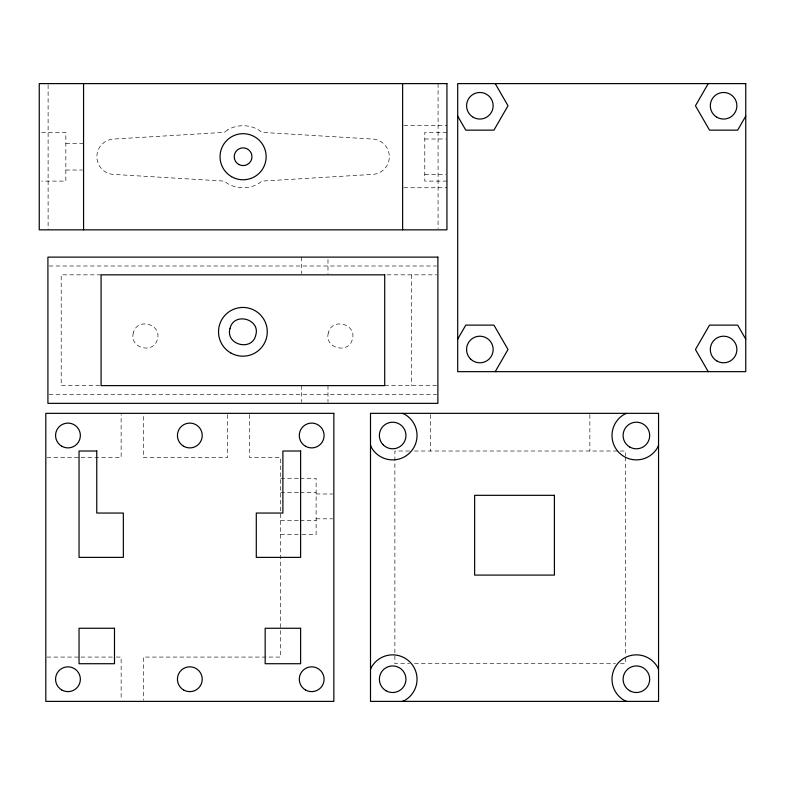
<?xml version="1.0" encoding="UTF-8"?>
<svg xmlns="http://www.w3.org/2000/svg" width="785" height="785" viewBox="0 0 785 785"><rect width="100%" height="100%" fill="white"/><g stroke="black" fill="none" stroke-linecap="round" stroke-linejoin="round"><path stroke-width="0.59" stroke-dasharray="3.92 2.94" d="M403.824 125.708L446.94 125.708M41.664 132.361L65.842 132.361L65.842 181.109L41.664 181.109M446.94 132.361L424.783 132.361L424.783 181.109L446.94 181.109M424.783 139.004L445.772 139.004M65.842 143.439L83.563 143.439M65.842 170.031L82.386 170.031M424.783 174.456L445.772 174.456M403.824 187.752L446.94 187.752M49.141 265.997L436.656 265.997M101.088 274.838L61.21 274.838L61.21 385.621L101.088 385.621M387.123 274.838L436.676 274.838M384.709 385.621L436.676 385.621M49.141 394.472L436.656 394.472M409.584 451.012L394.875 451.012L394.875 663.717L409.584 663.717M414.431 451.012L625.311 451.012L625.311 455.899M47.021 457.655L79.825 457.655M81.041 457.655L121.135 457.655L121.135 414.539M280.667 478.261L299.007 478.261M300.233 478.261L316.12 478.261L316.12 534.546L300.233 534.546M280.667 492.332L299.007 492.332M300.233 492.332L316.12 492.332M316.12 493.991L332.663 493.991M316.12 518.807L332.663 518.807M280.667 520.475L299.007 520.475M300.233 520.475L316.12 520.475M280.667 534.546L299.007 534.546M47.021 657.074L79.825 657.074M81.041 657.074L115.061 657.074M116.278 657.074L121.135 657.074L121.135 700.191M414.49 663.717L615.499 663.717M620.405 663.717L625.311 663.717L625.311 656.388M625.311 457.125L625.311 655.161M589.859 414.558L589.859 451.012M438.079 83.612L438.079 228.631M430.327 414.558L430.327 451.012M411.291 274.838L411.291 385.621M327.983 259.472L327.983 273.661M327.983 385.621L327.983 402.165M301.391 257.117L301.391 273.661M301.391 385.621L301.391 402.165M249.65 414.539L249.65 457.655L280.667 457.655L280.667 657.074L143.292 657.074L143.292 700.191M227.493 414.539L227.493 457.655L143.292 457.655L143.292 414.539M48.111 84.829L48.111 229.848M133.421 332.791C128.711 348.03 153.85 354.761 157.393 339.208C162.102 323.969 136.963 317.238 133.421 332.791M328.405 332.791C323.695 348.03 348.834 354.761 352.377 339.208C357.087 323.969 331.947 317.238 328.405 332.791M227.591 129.868L224.343 132.361L114.581 139.004A17.721 17.721 0 0 0 96.859 156.735A17.721 17.721 0 0 0 114.581 174.456L224.343 181.109L227.591 183.592A31.017 31.017 0 0 0 258.608 183.592L261.856 181.109L371.609 174.456A17.721 17.721 0 0 0 389.331 156.735A17.721 17.721 0 0 0 371.609 139.004L261.856 132.361L258.608 129.868A31.017 31.017 0 0 0 227.591 129.868"/><path stroke-width="1.18" d="M370.5 669.576L371.55 667.044A24.374 24.374 0 0 1 409.898 661.99A24.374 24.374 0 0 1 404.844 700.338L402.312 701.388M658.546 445.154L657.496 447.685A24.374 24.374 0 0 1 619.149 452.739A24.374 24.374 0 0 1 624.203 414.392L626.734 413.342M457.704 339.13L465.79 325.127L493.932 325.127L508.003 349.502L495.217 371.658M708.247 83.612L695.451 105.769L709.522 130.143L737.664 130.143L745.75 116.141M402.312 413.342L404.844 414.392A24.374 24.374 0 0 1 409.898 452.739A24.374 24.374 0 0 1 371.55 447.685L370.5 445.154M626.734 701.388L624.203 700.338A24.374 24.374 0 0 1 619.149 661.99A24.374 24.374 0 0 1 657.496 667.044L658.546 669.576M745.75 339.13L737.664 325.127L709.522 325.127L695.451 349.502L708.247 371.658M495.217 83.612L508.003 105.769L493.932 130.143L465.79 130.143L457.704 116.141M402.626 83.612L402.626 229.848M83.563 83.612L83.563 229.848M230.054 328.365C225.01 344.693 251.946 351.906 255.743 335.244C260.787 318.916 233.851 311.704 230.054 328.365M446.94 83.612L39.25 83.612L39.25 229.848L446.94 229.848L446.94 83.612M745.75 83.612L457.704 83.612L457.704 371.658L745.75 371.658L745.75 83.612M437.883 257.117L47.914 257.117L47.914 403.353L437.883 403.353L437.883 257.117M384.709 274.838L101.088 274.838L101.088 385.621L384.709 385.621L384.709 274.838M333.851 413.342L45.805 413.342L45.805 701.388L333.851 701.388L333.851 413.342M658.546 413.342L370.5 413.342L370.5 701.388L658.546 701.388L658.546 413.342M96.761 451.012L79.04 451.012L79.04 557.37L123.353 557.37L123.353 513.047L96.761 513.047L96.761 451.012M300.616 451.012L282.885 451.012L282.885 513.047L256.293 513.047L256.293 557.37L300.616 557.37L300.616 451.012M554.406 495.325L474.64 495.325L474.64 575.091L554.406 575.091L554.406 495.325M114.492 628.265L79.04 628.265L79.04 663.717L114.492 663.717L114.492 628.265M300.616 628.265L265.163 628.265L265.163 663.717L300.616 663.717L300.616 628.265M230.712 352.916A24.374 24.374 0 0 0 267.273 331.81A24.374 24.374 0 0 0 230.712 310.703A24.374 24.374 0 0 0 230.712 352.916M238.669 164.408A8.861 8.861 0 0 0 251.956 156.735A8.861 8.861 0 0 0 238.669 149.052A8.861 8.861 0 0 0 238.669 164.408M231.575 176.684A23.04 23.04 0 0 0 266.144 156.735A23.04 23.04 0 0 0 231.575 136.776A23.04 23.04 0 0 0 231.575 176.684M183.621 689.976A12.413 12.413 0 0 0 202.236 679.231A12.413 12.413 0 0 0 183.621 668.486A12.413 12.413 0 0 0 183.621 689.976M183.621 446.243A12.413 12.413 0 0 0 202.236 435.498A12.413 12.413 0 0 0 183.621 424.754A12.413 12.413 0 0 0 183.621 446.243M305.483 689.976A12.413 12.413 0 0 0 324.097 679.231A12.413 12.413 0 0 0 305.483 668.486A12.413 12.413 0 0 0 305.483 689.976M61.76 446.243A12.413 12.413 0 0 0 80.364 435.498A12.413 12.413 0 0 0 61.76 424.754A12.413 12.413 0 0 0 61.76 446.243M61.76 689.976A12.413 12.413 0 0 0 80.364 679.231A12.413 12.413 0 0 0 61.76 668.486A12.413 12.413 0 0 0 61.76 689.976M305.483 446.243A12.413 12.413 0 0 0 324.097 435.498A12.413 12.413 0 0 0 305.483 424.754A12.413 12.413 0 0 0 305.483 446.243M470.46 358.902A13.296 13.296 0 0 0 492.705 352.936A13.296 13.296 0 0 0 476.426 336.657A13.296 13.296 0 0 0 470.46 358.902M473.218 117.279A13.296 13.296 0 0 0 493.157 105.769A13.296 13.296 0 0 0 473.218 94.259A13.296 13.296 0 0 0 473.218 117.279M716.95 361.012A13.296 13.296 0 0 0 736.889 349.502A13.296 13.296 0 0 0 716.95 337.982A13.296 13.296 0 0 0 716.95 361.012M716.95 117.279A13.296 13.296 0 0 0 736.889 105.769A13.296 13.296 0 0 0 716.95 94.259A13.296 13.296 0 0 0 716.95 117.279M386.014 690.741A13.296 13.296 0 0 0 405.953 679.231A13.296 13.296 0 0 0 386.014 667.721A13.296 13.296 0 0 0 386.014 690.741M629.737 447.018A13.296 13.296 0 0 0 649.686 435.498A13.296 13.296 0 0 0 629.737 423.988A13.296 13.296 0 0 0 629.737 447.018M629.737 690.741A13.296 13.296 0 0 0 649.686 679.231A13.296 13.296 0 0 0 629.737 667.721A13.296 13.296 0 0 0 629.737 690.741M383.257 444.899A13.296 13.296 0 0 0 405.502 438.943A13.296 13.296 0 0 0 389.213 422.664A13.296 13.296 0 0 0 383.257 444.899"/></g></svg>
